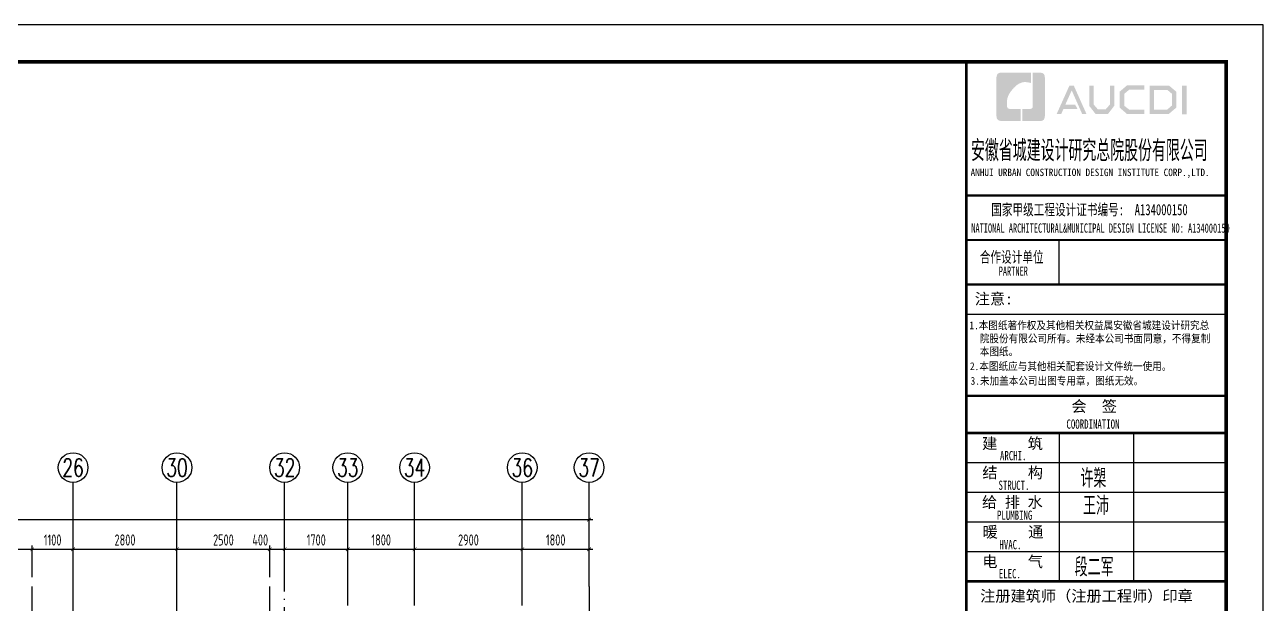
# Model space of a CAD drawing. Extents: x -668857 to 154266, y -275694 to 291306.
# Drawn here: x -74799 to -41442, y 141524 to 157141 of the extents above; entities that cross this region are included whole.
import ezdxf
from ezdxf.enums import TextEntityAlignment as Align

# ---------------------------------------------------------------- set-up
doc = ezdxf.new("R2010")
doc.units = 0
doc.header["$LTSCALE"] = 1000
doc.linetypes.add('DOTE', pattern=[2.42, 2, -0.2, 0.02, -0.2])
doc.layers.get('0').update_dxf_attribs({"linetype": 'CONTINUOUS'})
doc.layers.get('DEFPOINTS').update_dxf_attribs({"linetype": 'CONTINUOUS'})
for name, color, linetype in [('-TK', 7, 'CONTINUOUS'), ('A-AXIS', 1, 'CONTINUOUS'), ('A-DOTE', 10, 'DOTE'), ('AXIS_NUM', 7, 'CONTINUOUS'), ('S-Y一般标注', 3, 'CONTINUOUS'), ('图签文字', 4, 'CONTINUOUS')]:
    doc.layers.add(name, color=color, linetype=linetype)
doc.layers.add('图框', color=9, linetype='CONTINUOUS', lineweight=18)
doc.styles.add('HT', font='simhei.ttf')
doc.styles.add('TSSD_Axis', font='complex.shx', dxfattribs={"width": 0.7, "bigfont": 'hztxt.shx'})
doc.styles.add('TSSD_DIMENSION', font='Tssdeng.shx', dxfattribs={"width": 0.7, "bigfont": 'tssdchn.shx'})
doc.styles.add('建筑图签-1', font='simhei.ttf', dxfattribs={"width": 0.7})
doc.styles.add('建筑图签-2', font='TXT.shx', dxfattribs={"width": 0.5, "bigfont": 'HZTXT.shx'})
doc.dimstyles.new('TSSD_100_100', dxfattribs={"dimtxt": 300, "dimasz": 100, "dimexe": 100, "dimexo": 250, "dimgap": 100, "dimtad": 1, "dimdec": 0, "dimzin": 0, "dimdsep": 46, "dimtxsty": 'TSSD_DIMENSION', "dimblk": 'ARCHTICK', "dimcen": 0, "dimdle": 100, "dimclrt": 7, "dimadec": 0, "dimazin": 0, "dimtfac": 1, "dimtdec": 0, "dimtix": 1, "dimtmove": 2, "dimatfit": 3, "dimldrblk": 'ARCHTICK', "dimfxl": 0, "dimtolj": 1, "dimtzin": 0, "dimarcsym": 0})

# ---------------------------------------------------------------- blocks, each defined once
blk = doc.blocks.new('院标1')
h = blk.add_hatch(color=150)
h.dxf.hatch_style = 1
edge = h.paths.add_edge_path()
edge.add_spline(control_points=[(116373, 648379), (116379, 648379), (116382, 648379), (116391, 648379), (116391, 648379), (116391, 648379), (116616, 648379), (116616, 648379), (116616, 648379), (116616, 648379), (116616, 648054), (116616, 648054), (116616, 648054), (116616, 648054), (116108, 648054), (116108, 648054), (116108, 648054), (116028, 648054), (115963, 648111), (115963, 648199), (115963, 648199), (115963, 648199), (115963, 649215), (115963, 649215), (115963, 649215), (115963, 649295), (116018, 649360), (116108, 649360), (116108, 649360), (116108, 649360), (116897, 649360), (116897, 649360), (116897, 649360), (116897, 649360), (116897, 649080), (116897, 649080), (116897, 649080), (116897, 649080), (116566, 649140), (116356, 648859), (116356, 648859), (116245, 648719), (116240, 648545), (116247, 648466), (116247, 648466), (116254, 648386), (116247, 648466), (116247, 648466), (116247, 648466), (116247, 648466), (116258, 648374), (116373, 648379)], knot_values=[0, 0, 0, 0, 0.071429, 0.071429, 0.071429, 0.107143, 0.142857, 0.142857, 0.142857, 0.178571, 0.214286, 0.214286, 0.214286, 0.25, 0.285714, 0.285714, 0.285714, 0.321429, 0.357143, 0.357143, 0.357143, 0.392857, 0.428571, 0.428571, 0.428571, 0.464286, 0.5, 0.5, 0.5, 0.535714, 0.571429, 0.571429, 0.571429, 0.607143, 0.642857, 0.642857, 0.642857, 0.678571, 0.714286, 0.714286, 0.714286, 0.75, 0.785714, 0.785714, 0.785714, 0.821429, 0.857143, 0.857143, 0.857143, 0.928571, 1, 1, 1, 1], degree=3, periodic=0)
h = blk.add_hatch(color=150)
h.dxf.hatch_style = 1
edge = h.paths.add_edge_path()
edge.add_spline(control_points=[(117268, 649215), (117268, 649215), (117268, 648199), (117268, 648199), (117268, 648199), (117268, 648114), (117212, 648054), (117123, 648054), (117123, 648054), (117123, 648054), (116663, 648054), (116663, 648054), (116663, 648054), (116663, 648054), (116663, 648379), (116663, 648379), (116663, 648379), (116663, 648379), (116865, 648379), (116865, 648379), (116865, 648379), (116907, 648379), (116941, 648413), (116941, 648455), (116941, 648455), (116941, 648455), (116941, 649360), (116941, 649360), (116941, 649360), (116941, 649360), (117123, 649360), (117123, 649360), (117123, 649360), (117204, 649360), (117268, 649306), (117268, 649215)], knot_values=[0, 0, 0, 0, 0.1, 0.1, 0.1, 0.15, 0.2, 0.2, 0.2, 0.25, 0.3, 0.3, 0.3, 0.35, 0.4, 0.4, 0.4, 0.45, 0.5, 0.5, 0.5, 0.55, 0.6, 0.6, 0.6, 0.65, 0.7, 0.7, 0.7, 0.75, 0.8, 0.8, 0.8, 0.9, 1, 1, 1, 1], degree=3, periodic=0)
blk = doc.blocks.new('A1')
at = {"layer": '图框'}
h = blk.add_hatch(color=256, dxfattribs=at)
h.paths.add_polyline_path([(81908, 57758), (82034, 57758), (82034, 56988), (81908, 56988)])
h.paths.add_polyline_path([(81156, 57642), (81156, 57116), (81516, 57116), (81640, 57223), (81640, 57541), (81520, 57642)], flags=16)
h.paths.add_polyline_path([(81038, 57760), (81038, 56998), (81560, 56998), (81759, 57168), (81759, 57596), (81563, 57760)])
h.paths.add_polyline_path([(80895, 57764), (80895, 57648), (80488, 57648), (80355, 57537), (80355, 57218), (80488, 57115), (80897, 57115), (80897, 56993), (80433, 56993), (80231, 57168), (80231, 57596), (80429, 57764)])
h.paths.add_polyline_path([(79412, 57762), (79532, 57762), (79532, 57251), (79646, 57120), (79857, 57120), (79971, 57251), (79971, 57762), (80085, 57762), (80085, 57214), (79921, 56997), (79583, 56997), (79412, 57216)])
h.paths.add_polyline_path([(78880, 57760), (78997, 57760), (79339, 56996), (79223, 56996), (78942, 57630), (78767, 57242), (79038, 57242), (79099, 57127), (78718, 57127), (78659, 56994), (78536, 56994)])
blk.add_lwpolyline([(0, 59400), (0, 0), (84100, 0), (84100, 59400)], close=True)
at = {"const_width": 100}
blk.add_lwpolyline([(2500, 58400), (2500, 1000), (83100, 1000), (83100, 58400)], close=True, dxfattribs=at)
at = {"layer": '图框'}
for p, q in [((76100, 54800), (83100, 54800)), ((76100, 54800), (83100, 54800)), ((76100, 53600), (83100, 53600))]:
    blk.add_line(p, q, dxfattribs=at)
for points, const_width in [([(76100, 1000), (76100, 58400)], 70), ([(76100, 54800), (83100, 54800)], 60), ([(76100, 53600), (83100, 53600)], 60), ([(76100, 53600), (83100, 53600)], 60), ([(78600, 53600), (78600, 52400)], 35), ([(76100, 52400), (83100, 52400)], 60), ([(76100, 52400), (83100, 52400)], 60), ([(76100, 51599), (83100, 51599)], 35), ([(76108, 49400), (83108, 49400)], 60), ([(76108, 48400), (83108, 48400)], 70), ([(76108, 48400), (83108, 48400)], 70), ([(78608, 48400), (78608, 44400)], 35), ([(80608, 48400), (80608, 44400)], 35), ([(76108, 47600), (83108, 47600)], 35), ([(76108, 46800), (83108, 46800)], 35), ([(76108, 46000), (83108, 46000)], 35), ([(76108, 45200), (83108, 45200)], 35), ([(76108, 44400), (83108, 44400)], 70)]:
    blk.add_lwpolyline(points, dxfattribs=dict(at, const_width=const_width))
blk.add_blockref('院标1', (-39049, -591249))
for s, height, style, width, p in [('ANHUI URBAN CONSTRUCTION DESIGN INSTITUTE CORP.,LTD.', 200, '建筑图签-1', 0.91, (76218, 55322)), ('NATIONAL ARCHITECTURAL&MUNICIPAL DESIGN LICENSE NO: A134000150', 250, '建筑图签-1', 0.6, (76237, 53795)), ('PARTNER', 250, '建筑图签-1', 0.6, (76975, 52634)), ('1.本图纸著作权及其他相关权益属安徽省城建设计研究总', 210, 'HT', 0.88, (76186, 51193)), ('院股份有限公司所有。未经本公司书面同意，不得复制', 210, 'HT', 0.88, (76465, 50839)), ('本图纸。', 210, 'HT', 0.88, (76465, 50489)), (' 2.本图纸应与其他相关配套设计文件统一使用。 ', 210, 'HT', 0.88, (76075, 50092)), ('3.未加盖本公司出图专用章，图纸无效。', 210, 'HT', 0.88, (76218, 49698)), ('COORDINATION', 250, '建筑图签-1', 0.7, (78800, 48513)), ('ARCHI.', 250, '建筑图签-1', 0.7, (77009, 47662)), ('STRUCT.', 250, '建筑图签-1', 0.7, (76970, 46865)), ('PLUMBING', 250, '建筑图签-1', 0.7, (76929, 46058)), ('HVAC.', 250, '建筑图签-1', 0.7, (76994, 45265)), ('ELEC.', 250, '建筑图签-1', 0.7, (76978, 44480))]:
    blk.add_text(s, height=height, dxfattribs=dict(at, style=style, width=width)).set_placement(p)
at = {"layer": '图签文字', "color": 7, "style": '建筑图签-1'}
for s, height, width, p in [('安徽省城建设计研究总院股份有限公司', 500, 0.55, (76228, 55777)), ('国家甲级工程设计证书编号:  A134000150', 300, 0.7, (76772, 54267)), ('合作设计单位', 300, 0.7, (76465, 52990))]:
    blk.add_text(s, height=height, dxfattribs=dict(at, width=width)).set_placement(p)
for s, p in [('注意:', (76331, 51863)), ('会  签', (78935, 48968)), ('建    筑', (76530, 47967)), ('结    构', (76534, 47179)), ('给 排 水', (76525, 46385)), ('暖    通', (76543, 45582)), ('电    气', (76533, 44782)), ('注册建筑师（注册工程师）印章', (76475, 43854))]:
    blk.add_text(s, height=300, dxfattribs=at).set_placement(p)
at = {"layer": '图签文字', "color": 1, "style": '建筑图签-2', "width": 0.7}
for s, p in [('许槊', (79175, 46928)), ('王沛', (79246, 46187)), ('段二军', (79021, 44532))]:
    blk.add_text(s, height=500, dxfattribs=at).set_placement(p)
blk = doc.blocks.new('ts_axno')
at = {"color": 0, "linetype": 'ByBlock', "lineweight": -2}
blk.add_circle((0, 0), 0.5, dxfattribs=at)
at = {"color": 0, "linetype": 'ByBlock', "lineweight": -2, "style": 'TSSD_Axis', "width": 0.7}
blk.add_attdef('A', text='', height=0.6, dxfattribs=at).set_placement((0, 0), align=Align.MIDDLE_CENTER)
blk = doc.blocks.new('_ArchTick')
at = {"color": 0, "linetype": 'ByBlock', "const_width": 0.15}
blk.add_lwpolyline([(-0.5, -0.5), (0.5, 0.5)], dxfattribs=at)
blk = doc.blocks.new('*D92')
at = {"layer": 'DEFPOINTS', "color": 0}
for p in [(40700, 22100), (39600, 21100), (40700, 21100)]:
    blk.add_point(p, dxfattribs=at)
at = {"layer": 'S-Y一般标注', "color": 0, "lineweight": -2}
for p, q in [((39500, 22100), (40800, 22100)), ((39600, 21350), (39600, 22200)), ((40700, 21350), (40700, 22200))]:
    blk.add_line(p, q, dxfattribs=at)
at = {"layer": 'S-Y一般标注', "color": 0, "lineweight": -2, "xscale": 100, "yscale": 100, "zscale": 100, "rotation": 180}
blk.add_blockref('_ArchTick', (39600, 22100), dxfattribs=at)
at = {"layer": 'S-Y一般标注', "color": 0, "lineweight": -2, "xscale": 100, "yscale": 100, "zscale": 100}
blk.add_blockref('_ArchTick', (40700, 22100), dxfattribs=at)
at = {"layer": 'S-Y一般标注', "color": 7, "insert": (40150, 22350), "char_height": 300, "attachment_point": 5, "style": 'TSSD_DIMENSION'}
blk.add_mtext('\\A1;1100', dxfattribs=at)
blk = doc.blocks.new('*D93')
at = {"layer": 'DEFPOINTS', "color": 0}
for p in [(43500, 22100), (40700, 21100), (43500, 21100)]:
    blk.add_point(p, dxfattribs=at)
at = {"layer": 'S-Y一般标注', "color": 0, "lineweight": -2}
for p, q in [((40600, 22100), (43600, 22100)), ((40700, 21350), (40700, 22200)), ((43500, 21350), (43500, 22200))]:
    blk.add_line(p, q, dxfattribs=at)
at = {"layer": 'S-Y一般标注', "color": 0, "lineweight": -2, "xscale": 100, "yscale": 100, "zscale": 100, "rotation": 180}
blk.add_blockref('_ArchTick', (40700, 22100), dxfattribs=at)
at = {"layer": 'S-Y一般标注', "color": 0, "lineweight": -2, "xscale": 100, "yscale": 100, "zscale": 100}
blk.add_blockref('_ArchTick', (43500, 22100), dxfattribs=at)
at = {"layer": 'S-Y一般标注', "color": 7, "insert": (42100, 22350), "char_height": 300, "attachment_point": 5, "style": 'TSSD_DIMENSION'}
blk.add_mtext('\\A1;2800', dxfattribs=at)
blk = doc.blocks.new('*D94')
at = {"layer": 'DEFPOINTS', "color": 0}
for p in [(46400, 22100), (46000, 21100), (46400, 21100)]:
    blk.add_point(p, dxfattribs=at)
at = {"layer": 'S-Y一般标注', "color": 0, "lineweight": -2}
for p, q in [((45900, 22100), (46500, 22100)), ((46000, 21350), (46000, 22200)), ((46400, 21350), (46400, 22200))]:
    blk.add_line(p, q, dxfattribs=at)
at = {"layer": 'S-Y一般标注', "color": 0, "lineweight": -2, "xscale": 100, "yscale": 100, "zscale": 100, "rotation": 180}
blk.add_blockref('_ArchTick', (46000, 22100), dxfattribs=at)
at = {"layer": 'S-Y一般标注', "color": 0, "lineweight": -2, "xscale": 100, "yscale": 100, "zscale": 100}
blk.add_blockref('_ArchTick', (46400, 22100), dxfattribs=at)
at = {"layer": 'S-Y一般标注', "color": 7, "insert": (45742, 22350), "char_height": 300, "attachment_point": 5, "style": 'TSSD_DIMENSION'}
blk.add_mtext('\\A1;400', dxfattribs=at)
blk = doc.blocks.new('*D95')
at = {"layer": 'DEFPOINTS', "color": 0}
for p in [(48100, 22100), (46400, 21100), (48100, 21100)]:
    blk.add_point(p, dxfattribs=at)
at = {"layer": 'S-Y一般标注', "color": 0, "lineweight": -2}
for p, q in [((46300, 22100), (48200, 22100)), ((46400, 21350), (46400, 22200)), ((48100, 21350), (48100, 22200))]:
    blk.add_line(p, q, dxfattribs=at)
at = {"layer": 'S-Y一般标注', "color": 0, "lineweight": -2, "xscale": 100, "yscale": 100, "zscale": 100, "rotation": 180}
blk.add_blockref('_ArchTick', (46400, 22100), dxfattribs=at)
at = {"layer": 'S-Y一般标注', "color": 0, "lineweight": -2, "xscale": 100, "yscale": 100, "zscale": 100}
blk.add_blockref('_ArchTick', (48100, 22100), dxfattribs=at)
at = {"layer": 'S-Y一般标注', "color": 7, "insert": (47250, 22350), "char_height": 300, "attachment_point": 5, "style": 'TSSD_DIMENSION'}
blk.add_mtext('\\A1;1700', dxfattribs=at)
blk = doc.blocks.new('*D96')
at = {"layer": 'DEFPOINTS', "color": 0}
for p in [(49900, 22100), (48100, 21100), (49900, 21100)]:
    blk.add_point(p, dxfattribs=at)
at = {"layer": 'S-Y一般标注', "color": 0, "lineweight": -2}
for p, q in [((48000, 22100), (50000, 22100)), ((48100, 21350), (48100, 22200)), ((49900, 21350), (49900, 22200))]:
    blk.add_line(p, q, dxfattribs=at)
at = {"layer": 'S-Y一般标注', "color": 0, "lineweight": -2, "xscale": 100, "yscale": 100, "zscale": 100, "rotation": 180}
blk.add_blockref('_ArchTick', (48100, 22100), dxfattribs=at)
at = {"layer": 'S-Y一般标注', "color": 0, "lineweight": -2, "xscale": 100, "yscale": 100, "zscale": 100}
blk.add_blockref('_ArchTick', (49900, 22100), dxfattribs=at)
at = {"layer": 'S-Y一般标注', "color": 7, "insert": (49000, 22350), "char_height": 300, "attachment_point": 5, "style": 'TSSD_DIMENSION'}
blk.add_mtext('\\A1;1800', dxfattribs=at)
blk = doc.blocks.new('*D97')
at = {"layer": 'DEFPOINTS', "color": 0}
for p in [(52800, 22100), (49900, 21100), (52800, 21100)]:
    blk.add_point(p, dxfattribs=at)
at = {"layer": 'S-Y一般标注', "color": 0, "lineweight": -2}
for p, q in [((49800, 22100), (52900, 22100)), ((49900, 21350), (49900, 22200)), ((52800, 21350), (52800, 22200))]:
    blk.add_line(p, q, dxfattribs=at)
at = {"layer": 'S-Y一般标注', "color": 0, "lineweight": -2, "xscale": 100, "yscale": 100, "zscale": 100, "rotation": 180}
blk.add_blockref('_ArchTick', (49900, 22100), dxfattribs=at)
at = {"layer": 'S-Y一般标注', "color": 0, "lineweight": -2, "xscale": 100, "yscale": 100, "zscale": 100}
blk.add_blockref('_ArchTick', (52800, 22100), dxfattribs=at)
at = {"layer": 'S-Y一般标注', "color": 7, "insert": (51350, 22350), "char_height": 300, "attachment_point": 5, "style": 'TSSD_DIMENSION'}
blk.add_mtext('\\A1;2900', dxfattribs=at)
blk = doc.blocks.new('*D98')
at = {"layer": 'DEFPOINTS', "color": 0}
for p in [(54600, 22100), (52800, 21100), (54600, 21100)]:
    blk.add_point(p, dxfattribs=at)
at = {"layer": 'S-Y一般标注', "color": 0, "lineweight": -2}
for p, q in [((52700, 22100), (54700, 22100)), ((52800, 21350), (52800, 22200)), ((54600, 21350), (54600, 22200))]:
    blk.add_line(p, q, dxfattribs=at)
at = {"layer": 'S-Y一般标注', "color": 0, "lineweight": -2, "xscale": 100, "yscale": 100, "zscale": 100, "rotation": 180}
blk.add_blockref('_ArchTick', (52800, 22100), dxfattribs=at)
at = {"layer": 'S-Y一般标注', "color": 0, "lineweight": -2, "xscale": 100, "yscale": 100, "zscale": 100}
blk.add_blockref('_ArchTick', (54600, 22100), dxfattribs=at)
at = {"layer": 'S-Y一般标注', "color": 7, "insert": (53700, 22350), "char_height": 300, "attachment_point": 5, "style": 'TSSD_DIMENSION'}
blk.add_mtext('\\A1;1800', dxfattribs=at)
blk = doc.blocks.new('*D99')
at = {"layer": 'DEFPOINTS', "color": 0}
for p in [(54600, 22900), (4600, 21100), (54600, 21100)]:
    blk.add_point(p, dxfattribs=at)
at = {"layer": 'S-Y一般标注', "color": 0, "lineweight": -2}
for p, q in [((4500, 22900), (54700, 22900)), ((4600, 21350), (4600, 23000)), ((54600, 21350), (54600, 23000))]:
    blk.add_line(p, q, dxfattribs=at)
at = {"layer": 'S-Y一般标注', "color": 0, "lineweight": -2, "xscale": 100, "yscale": 100, "zscale": 100, "rotation": 180}
blk.add_blockref('_ArchTick', (4600, 22900), dxfattribs=at)
at = {"layer": 'S-Y一般标注', "color": 0, "lineweight": -2, "xscale": 100, "yscale": 100, "zscale": 100}
blk.add_blockref('_ArchTick', (54600, 22900), dxfattribs=at)
at = {"layer": 'S-Y一般标注', "color": 7, "insert": (29600, 23150), "char_height": 300, "attachment_point": 5, "style": 'TSSD_DIMENSION'}
blk.add_mtext('\\A1;50000', dxfattribs=at)
blk = doc.blocks.new('*D114')
at = {"layer": 'DEFPOINTS', "color": 0}
for p in [(39600, 22100), (37800, 21100), (39600, 21100)]:
    blk.add_point(p, dxfattribs=at)
at = {"layer": 'S-Y一般标注', "color": 0, "lineweight": -2}
for p, q in [((37700, 22100), (39700, 22100)), ((37800, 21350), (37800, 22200)), ((39600, 21350), (39600, 22200))]:
    blk.add_line(p, q, dxfattribs=at)
at = {"layer": 'S-Y一般标注', "color": 0, "lineweight": -2, "xscale": 100, "yscale": 100, "zscale": 100, "rotation": 180}
blk.add_blockref('_ArchTick', (37800, 22100), dxfattribs=at)
at = {"layer": 'S-Y一般标注', "color": 0, "lineweight": -2, "xscale": 100, "yscale": 100, "zscale": 100}
blk.add_blockref('_ArchTick', (39600, 22100), dxfattribs=at)
at = {"layer": 'S-Y一般标注', "color": 7, "insert": (38700, 22350), "char_height": 300, "attachment_point": 5, "style": 'TSSD_DIMENSION'}
blk.add_mtext('\\A1;1800', dxfattribs=at)
blk = doc.blocks.new('*D115')
at = {"layer": 'DEFPOINTS', "color": 0}
for p in [(46000, 22100), (43500, 21100), (46000, 21100)]:
    blk.add_point(p, dxfattribs=at)
at = {"layer": 'S-Y一般标注', "color": 0, "lineweight": -2}
for p, q in [((43400, 22100), (46100, 22100)), ((43500, 21350), (43500, 22200)), ((46000, 21350), (46000, 22200))]:
    blk.add_line(p, q, dxfattribs=at)
at = {"layer": 'S-Y一般标注', "color": 0, "lineweight": -2, "xscale": 100, "yscale": 100, "zscale": 100, "rotation": 180}
blk.add_blockref('_ArchTick', (43500, 22100), dxfattribs=at)
at = {"layer": 'S-Y一般标注', "color": 0, "lineweight": -2, "xscale": 100, "yscale": 100, "zscale": 100}
blk.add_blockref('_ArchTick', (46000, 22100), dxfattribs=at)
at = {"layer": 'S-Y一般标注', "color": 7, "insert": (44750, 22350), "char_height": 300, "attachment_point": 5, "style": 'TSSD_DIMENSION'}
blk.add_mtext('\\A1;2500', dxfattribs=at)
blk = doc.blocks.new('20210726.16350016')
at = {"layer": 'A-AXIS'}
for p, q in [((40700, 21100), (40700, 23900)), ((43500, 21100), (43500, 23900)), ((46400, 21100), (46400, 23900)), ((48100, 21100), (48100, 23900)), ((49900, 21100), (49900, 23900)), ((52800, 21100), (52800, 23900)), ((54600, 21100), (54600, 23900))]:
    blk.add_line(p, q, dxfattribs=at)
at = {"layer": 'A-DOTE'}
for p, q in [((39600, 17600), (39600, 21100)), ((40700, 13100.3), (40700, 21100)), ((43500, 13100.3), (43500, 21100)), ((46000, 17600), (46000, 21100)), ((46400, 13700), (46400, 21100)), ((48100, 10900), (48100, 21100)), ((49900, 10900), (49900, 21100)), ((52800, 10900), (52800, 21100)), ((54600, 21100), (54600, 3600))]:
    blk.add_line(p, q, dxfattribs=at)
at = {"layer": 'A-AXIS'}
ref = blk.add_blockref('ts_axno', (40700, 24300), dxfattribs=dict(at, xscale=800, yscale=800, zscale=800))
ref.add_attrib('17', '26', dxfattribs={"layer": 'AXIS_NUM', "height": 480, "style": 'TSSD_Axis', "width": 0.7}).set_placement((40700, 24300), align=Align.MIDDLE_CENTER)
ref = blk.add_blockref('ts_axno', (43500, 24300), dxfattribs=dict(at, xscale=800, yscale=800, zscale=800))
ref.add_attrib('18', '30', dxfattribs={"layer": 'AXIS_NUM', "height": 480, "style": 'TSSD_Axis', "width": 0.7}).set_placement((43500, 24300), align=Align.MIDDLE_CENTER)
ref = blk.add_blockref('ts_axno', (46400, 24300), dxfattribs=dict(at, xscale=800, yscale=800, zscale=800))
ref.add_attrib('19', '32', dxfattribs={"layer": 'AXIS_NUM', "height": 480, "style": 'TSSD_Axis', "width": 0.7}).set_placement((46400, 24300), align=Align.MIDDLE_CENTER)
ref = blk.add_blockref('ts_axno', (48100, 24300), dxfattribs=dict(at, xscale=800, yscale=800, zscale=800))
ref.add_attrib('20', '33', dxfattribs={"layer": 'AXIS_NUM', "height": 480, "style": 'TSSD_Axis', "width": 0.7}).set_placement((48100, 24300), align=Align.MIDDLE_CENTER)
ref = blk.add_blockref('ts_axno', (49900, 24300), dxfattribs=dict(at, xscale=800, yscale=800, zscale=800))
ref.add_attrib('21', '34', dxfattribs={"layer": 'AXIS_NUM', "height": 480, "style": 'TSSD_Axis', "width": 0.7}).set_placement((49900, 24300), align=Align.MIDDLE_CENTER)
ref = blk.add_blockref('ts_axno', (52800, 24300), dxfattribs=dict(at, xscale=800, yscale=800, zscale=800))
ref.add_attrib('22', '36', dxfattribs={"layer": 'AXIS_NUM', "height": 480, "style": 'TSSD_Axis', "width": 0.7}).set_placement((52800, 24300), align=Align.MIDDLE_CENTER)
ref = blk.add_blockref('ts_axno', (54600, 24300), dxfattribs=dict(at, xscale=800, yscale=800, zscale=800))
ref.add_attrib('23', '37', dxfattribs={"layer": 'AXIS_NUM', "height": 480, "style": 'TSSD_Axis', "width": 0.7}).set_placement((54600, 24300), align=Align.MIDDLE_CENTER)
at = {"layer": 'S-Y一般标注'}
for base, p1, p2, picture, middle in [((54600, 22900), (4600, 21100), (54600, 21100), '*D99', (29600, 23150)), ((39600, 22100), (37800, 21100), (39600, 21100), '*D114', (38700, 22350)), ((40700, 22100), (39600, 21100), (40700, 21100), '*D92', (40150, 22350)), ((43500, 22100), (40700, 21100), (43500, 21100), '*D93', (42100, 22350)), ((46000, 22100), (43500, 21100), (46000, 21100), '*D115', (44750, 22350)), ((48100, 22100), (46400, 21100), (48100, 21100), '*D95', (47250, 22350)), ((49900, 22100), (48100, 21100), (49900, 21100), '*D96', (49000, 22350)), ((52800, 22100), (49900, 21100), (52800, 21100), '*D97', (51350, 22350)), ((54600, 22100), (52800, 21100), (54600, 21100), '*D98', (53700, 22350))]:
    dim = blk.add_linear_dim(base=base, p1=p1, p2=p2, dimstyle='TSSD_100_100', dxfattribs=at)
    dim.commit()
    dim.dimension.update_dxf_attribs({"geometry": picture, "text_midpoint": middle})
dim = blk.add_linear_dim(base=(46400, 22100), p1=(46000, 21100), p2=(46400, 21100), dimstyle='TSSD_100_100', dxfattribs=at)
dim.commit()
dim.dimension.update_dxf_attribs({"geometry": '*D94', "text_midpoint": (45741.9, 22350), "dimtype": 160})

msp = doc.modelspace()

# ---------------------------------------------------------------- block references
at = {"layer": '-TK'}
msp.add_blockref('A1', (-125541.57, 97740.98), dxfattribs=at)
at = {"layer": 'A-DOTE'}
msp.add_blockref('20210726.16350016', (-114199.28, 120905.5), dxfattribs=at)

doc.saveas('drawing.dxf')
